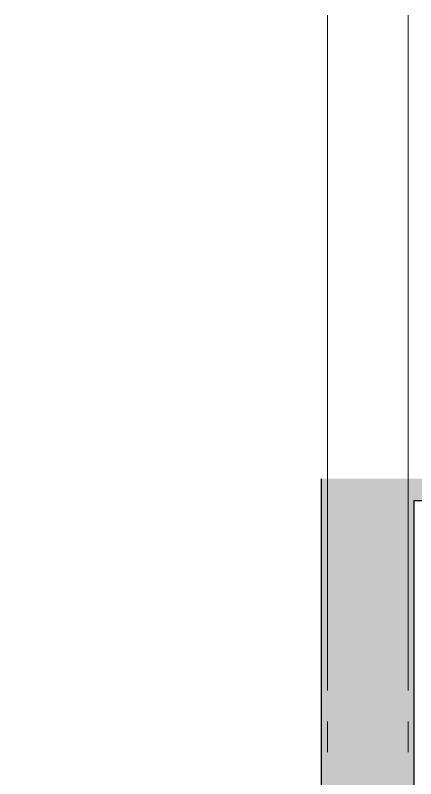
# Model space of a CAD drawing. Header units: millimetres. Extents: x 906 to 41302, y 848 to 28850.
# Drawn here: x 27606 to 28900, y 19776 to 22246 of the extents above; entities that cross this region are included whole.
import ezdxf

# ---------------------------------------------------------------- set-up
doc = ezdxf.new("R2010")
doc.units = ezdxf.units.MM
for name, color, linetype in [('PDF_A-ST-AXIS-CEN', 7, 'Continuous'), ('PDF_X-단위세대$및$주동평면도$A-ST-AXIS-CEN', 7, 'Continuous'), ('PDF_X-단위세대$및$주동평면도$A-ST-CONC', 7, 'Continuous')]:
    doc.layers.add(name, color=color, linetype=linetype)
doc.layers.add('PDF_X-단위세대$및$주동평면도$S-ST-CONC-PAT1', color=7, linetype='Continuous', true_color=0xb7b7b7)

msp = doc.modelspace()

# ---------------------------------------------------------------- linework, layer by layer
at = {"layer": 'PDF_A-ST-AXIS-CEN', "lineweight": 5}
for points in [[(28615.2, 20746.5), (28615.2, 22246.2)], [(28875.6, 20746.5), (28875.6, 22246.2)]]:
    msp.add_lwpolyline(points, dxfattribs=at)
at = {"layer": 'PDF_X-단위세대$및$주동평면도$A-ST-AXIS-CEN', "lineweight": 5}
for points in [[(28615.2, 20061.8), (28615.2, 20746.5)], [(28875.6, 20061.8), (28875.6, 20746.5)], [(28615.2, 19861.8), (28615.2, 19961.2)], [(28875.6, 19861.8), (28875.6, 19961.2)]]:
    msp.add_lwpolyline(points, dxfattribs=at)
at = {"layer": 'PDF_X-단위세대$및$주동평면도$A-ST-CONC', "lineweight": 25}
for points in [[(28595.1, 20746.5), (28595.1, 19226.8), (28115.7, 19226.8), (28115.7, 18975.9), (28595.1, 18975.9), (28595.1, 17556.7), (27605.6, 17556.7), (27605.6, 17426.5), (28595.1, 17426.5), (28595.1, 16976.7), (28595.1, 14986)], [(28895.7, 14986), (28895.7, 16976.7), (28880.9, 16976.7), (28880.9, 17426.5), (28895.7, 17426.5), (28895.7, 20676.7), (29885.2, 20676.7), (29885.2, 20746.5)]]:
    msp.add_lwpolyline(points, dxfattribs=at)
at = {"layer": 'PDF_X-단위세대$및$주동평면도$S-ST-CONC-PAT1', "transparency": 33554559}
for points in [[(28595.1, 20746.5), (28733.8, 20746.5), (28595.1, 20676.7)], [(28733.8, 20746.5), (28595.1, 20676.7), (28895.7, 20676.7)], [(28895.7, 20746.5), (28733.8, 20746.5), (28895.7, 20676.7)], [(28895.7, 20676.7), (28895.7, 20711.6), (29191, 20746.5)], [(28895.7, 20711.6), (29191, 20746.5), (28895.7, 20746.5)], [(29885.2, 20676.7), (29191, 20746.5), (28895.7, 20676.7)], [(28895.7, 20676.7), (28595.1, 20676.7), (28895.7, 19226.8)], [(28595.1, 20676.7), (28895.7, 19226.8), (28595.1, 19226.8)]]:
    msp.add_solid(points, dxfattribs=at)

doc.saveas('drawing.dxf')
